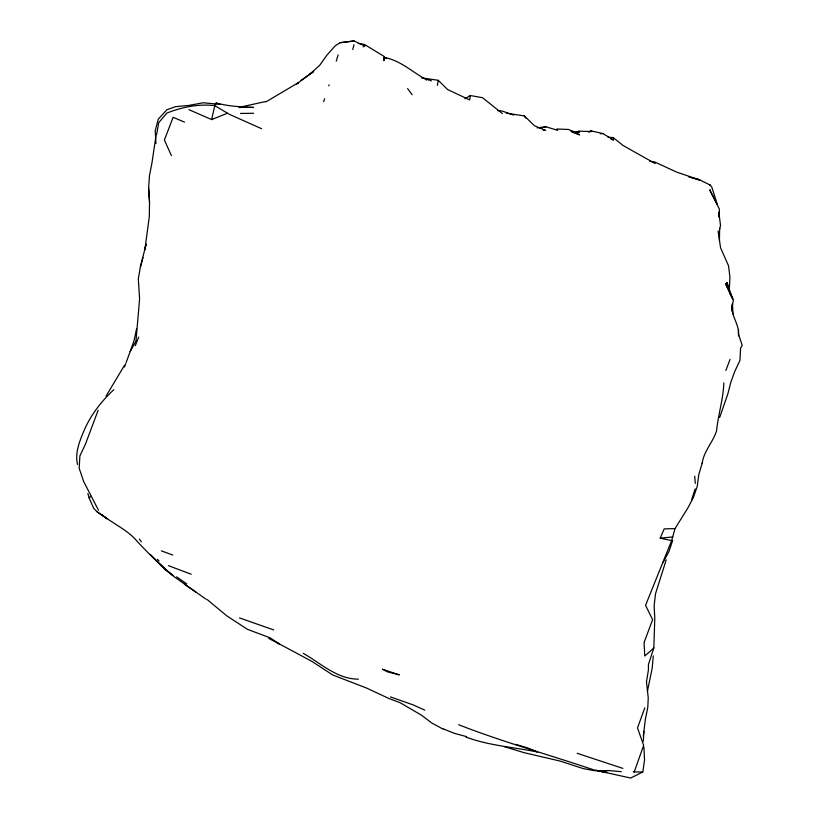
<?xml version="1.0" encoding="UTF-8"?>
<svg xmlns="http://www.w3.org/2000/svg" width="819" height="819" viewBox="0 0 819 819"><rect width="100%" height="100%" fill="white"/><g stroke="black" fill="none" stroke-linecap="round" stroke-linejoin="round"><path stroke-width="1.23" d="M719.451 240.96L719.614 228.337M738.462 335.862C740.1 324.652 729.79 314.967 732.401 303.767M151.771 163.923L149.457 175.665L148.628 187.96L149.529 202.15L149.304 216.677L144.84 249.846L146.171 243.98L140.377 267.035L138.319 278.869L139.599 298.935L135.974 341.124L130.19 351.474L126.136 362.571M729.299 290.059L729.924 276.945L728.511 265.776L720.577 247.819L718.089 231.03M643.314 736.127L645.372 719.246L647.768 707.534L648.249 697.921L646.478 681.848L648.423 669.973L648.443 664.485L653.828 647.983L654.78 618.662L654.135 605.825L655.517 593.734L666.205 559.889M643.324 741.236L643.898 731.306M738.543 329.781L738.267 333.384L742.209 345.413L740.581 348.065L739.936 360.432L734.889 371.15L730.814 382.248L727.886 393.765L719.686 417.455M723.832 382.913C723.31 399.099 718.14 414.598 716.615 430.64C713.083 442.25 703.746 451.003 702.18 463.37M653.286 655.917L652.19 668.109L647.379 691.523M384.213 57.504L383.916 60.657L384.418 57.002L386.507 58.364L384.213 57.504L384.418 57.002M702.436 462.489L698.812 474.447L697.215 486.455L693.324 497.604L687.765 508.149L674.999 528.613L671.662 540.571L645.556 605.323L652.63 619.666L644.113 642.434M502.364 113.544L482.493 97.686L470.27 95.536L469.686 99.928L447.645 89.558L438.247 80.303L421.652 77.856M595.833 770.321L630.691 778.05L642.802 771.969L644.543 760.012L643.908 747.174M151.914 163.186L156.06 135.268M437.397 85.35L438.247 80.303M156.634 134.449L158.743 122.625L166.892 113.053C181.961 107.094 198.577 103.747 214.783 105.631L229.32 114.291L261.496 128.675M732.104 306.439L733.292 300.583L726.934 282.36L727.948 286.885M136.599 328.644L134.132 340.335L130.19 351.474M188.913 109.644L211.66 119.594L214.783 105.631L216.226 102.969C228.276 106.316 241.155 106.92 253.655 107.443L239.168 107.228M719.451 230.057L720.536 225.42L718.806 212.172L719.123 216.963M692.096 177.764L698.965 179.535L710.308 185.104L711.824 187.193L717.372 204.555L709.94 190.325L710.155 189.455M352.784 49.529L353.982 44.697M140.377 267.035L142.977 257.473M336.251 61.169L338.104 54.893M328.788 85.811L329.095 84.828M691.492 500.194L695.157 488.953M672.696 540.356L668.928 551.566L663.247 562.059M323.628 101.74L324.621 98.782M98.157 410.217L85.452 444.154L79.883 455.999L79.187 468.345L83.692 481.572L98.475 510.217M644.809 707.831L637.499 727.948L643.662 745.362L634.234 771.969L633.251 771.682M124.478 366.994L125.716 363.677M725.9 370.393L730.046 359.357M138.718 337.049L135.299 345.659M216.226 102.969L214.783 105.631M671.662 540.571L660.196 538.196L664.168 528.879L674.999 528.613M149.529 202.15L148.628 187.96M124.529 365.233L106.02 396.171M90.95 496.222L89.128 497.911L93.642 508.251L96.785 511.558L107.023 518.714L96.785 511.558M113.821 389.721C101.689 400.962 91.38 414.117 84.613 429.289C79.945 440.417 74.713 452.139 77.508 464.455M653.828 647.983L644.778 656.019L644.092 643.161M301.197 80.344L312.786 72.052L296.304 84.224L298.474 82.596L265.929 101.873M313.677 71.611L309.787 74.191L319.717 65.285L326.771 55.303L335.196 45.823L340.1 42.701L354.125 40.95L364.926 46.059L363.114 46.857M588.779 132.197L590.857 130.815L602.845 133.558L613.4 139.916L613.175 137.561L608.087 137.295M464.916 98.741L470.27 95.536M575.952 132.402L578.798 131.183L591.727 131.552L590.857 130.815M211.66 119.594L227.395 113.257M265.602 101.525L239.455 107.299M539.895 128.245L545.935 126.791L557.626 130.303L556.981 128.992L568.703 129.494L579.647 134.869L571.734 132.002M354.125 40.95L340.1 42.701M537.192 127.856L545.935 126.791M660.196 538.196L672.901 536.916M600.337 133.773L602.845 133.558M239.302 107.586L245.137 107.115L239.547 107.054M709.674 185.155L710.308 185.104M240.51 113.452L253.665 113.278M634.234 771.969L642.802 771.969M696.467 179.494L698.802 179.607M621.293 771.693L608.671 770.546L596.979 770.812L607.155 772.419L595.894 770.28M497.696 110.596L502.19 111.046L513.677 115.08M358.374 679.176C336.896 679.074 320.905 663.298 303.245 653.337M220.096 104.341L203.204 102.774L188.994 105.395L175.491 106.685L166.881 109.787L158.251 119.185L155.231 130.661L155.948 143.53M649.692 161.261L654.647 161.957L676.76 172.154L699.805 179.985L688.748 176.924M506.306 113.155L524.355 115.909L534.438 125.737L545.638 130.467L543.192 130.108M358.261 43.458L364.414 44.421L384.254 56.511M595.485 770.822L583.282 768.621L560.124 761.076L524.211 752.702L504.371 746.662M570.863 131.03L579.402 132.586L578.798 131.183M611.066 139.322L613.4 139.916M466.38 736.578L454.555 733.404L443.284 728.869M595.679 770.536C550.133 754.995 503.583 742.311 458.712 724.733M465.857 737.039C489.107 745.699 513.646 747.143 537.694 752.057L527.313 747.798L515.765 744.369M384.377 57.473C400.532 60.391 412.51 72.256 426.525 79.801L425.819 78.655M622.819 768.386L577.16 753.285M425.685 78.962L431.398 80.866M273.7 629.924L239.476 617.905M390.417 696.897L413.226 704.924L424.805 710.134M191.226 574.252L168.438 565.653M161.374 550.88L172.778 555.036M184.5 122.123L173.126 117.312L164.384 139.998L171.406 155.6M268.765 638.441L279.596 644.092L270.157 637.847L247.389 629.309L226.628 615.724L206.951 599.375M443.048 729.105L431.715 722.962L421.416 715.151L400.184 702.743L388.8 698.453L366.748 688.124L332.729 674.979L311.957 661.414L276.75 642.536M655.18 163.554L623.105 145.516L613.175 137.561M163.626 567.976L174.334 576.863L205.897 599.109M184.47 584.285L195.68 591.922M176.658 576.852L186.681 583.875M425.348 78.859L426.525 79.801M101.791 514.547C113.206 524.006 127.59 529.75 137.244 541.431C148.444 553.521 160.289 565.09 173.034 575.552L165.284 569.625L150.235 554.483L164.363 568.785L160.309 564.301M157.473 559.295L159.05 561.015M407.606 88.585L412.152 94.758M139.343 539.066L141.308 541.82M524.355 115.909L525.665 118.008M729.842 293.591L732.585 298.566L725.532 283.702L732.954 299.222M709.94 190.325L719.369 209.121L719.41 217.956M87.868 493.509L89.128 497.911M731.746 308.098L732.299 311.629M694.717 476.187L695.29 483.415M732.514 303.552L732.933 314.025M399.14 674.815L387.438 671.856L382.391 669.174L399.14 674.815"/></g></svg>
